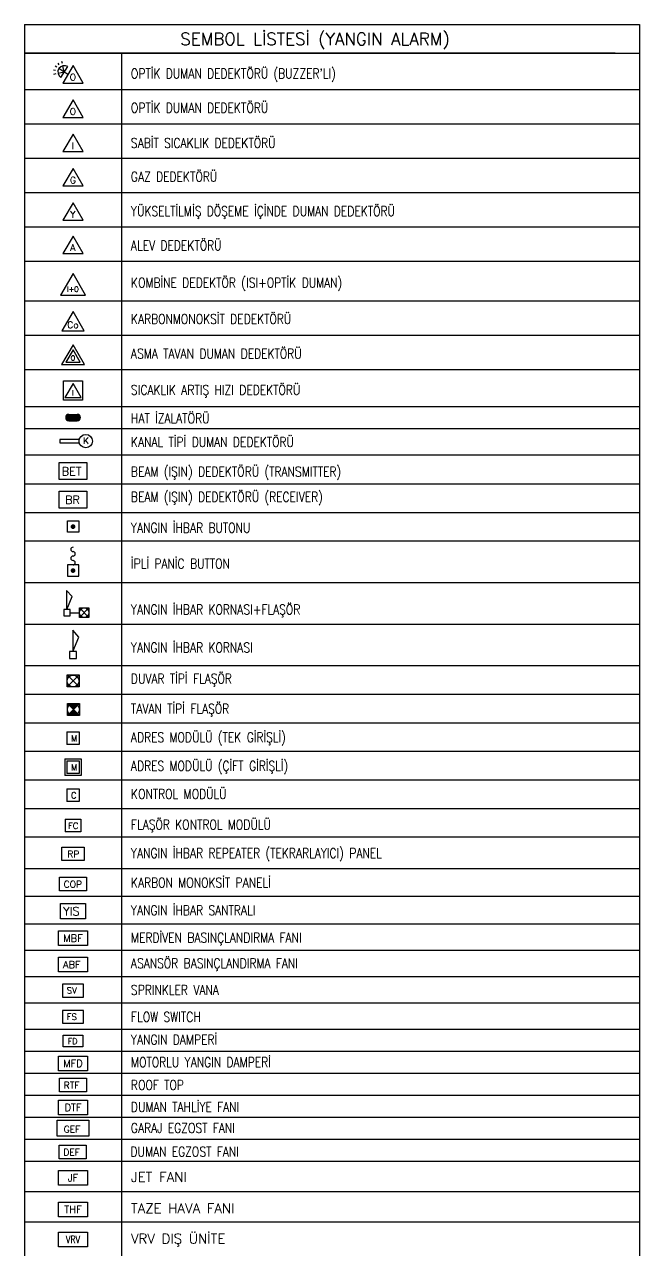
# Model space of a CAD drawing. Header units: metres. Extents: x -19121 to 152404, y -12107 to 29421.
# Drawn here: x -13294 to -10779, y 23747 to 28755 of the extents above; entities that cross this region are included whole.
import ezdxf
from ezdxf.enums import TextEntityAlignment as Align

# ---------------------------------------------------------------- set-up
doc = ezdxf.new("R2010")
doc.units = ezdxf.units.M
doc.header["$LTSCALE"] = 50
doc.header["$MEASUREMENT"] = 0
doc.linetypes.add('DASHDOT', pattern=[25.4, 12.7, -6.35, 0, -6.35])
for name, color, linetype, lineweight in [('E-ADRES MODÜLÜ (TEK GİRİŞLİ)', 7, 'Continuous', 30), ('E-ADRES MODÜLÜ (ÇİFT GİRİŞLİ)', 7, 'Continuous', 30), ('E-ALEV DEDEKTÖRÜ', 7, 'Continuous', 30), ('E-ASANSÖR BASINÇLANDIRMA FANI', 7, 'Continuous', 30), ('E-ASMA TAVAN DUMAN DEDEKTÖRÜ', 7, 'Continuous', 30), ('E-DUMAN EGZOST FANI', 7, 'Continuous', 30), ('E-DUMAN TAHLİYE FANI', 7, 'Continuous', 30), ('E-DUVAR TİPİ FLAŞÖR', 7, 'Continuous', 30), ('E-FLAŞÖR KONTROL MODÜLÜ', 7, 'Continuous', 30), ('E-FLOW SWITCH', 7, 'Continuous', 30), ('E-GARAJ EGZOST FANI', 7, 'Continuous', 30), ('E-GAZ DEDEKTÖRÜ', 7, 'Continuous', 30), ('E-HAT İZALATÖRÜ', 7, 'Continuous', 30), ('E-İPLİ PANİC BUTTON', 7, 'Continuous', 30), ('E-JET FAN', 7, 'Continuous', 30), ('E-KANAL TİPİ DUMAN DEDEKTÖRÜ', 7, 'Continuous', 30), ('E-KARBON MONOKSİT PANELİ', 7, 'Continuous', 30), ('E-KARBONMONOKSİT DEDEKTÖRÜ', 7, 'Continuous', 30), ('E-KOMBİNE DEDEKTÖR (ISI+OPTİK DUMAN)', 7, 'Continuous', 30), ('E-KONTROL MODÜLÜ', 7, 'Continuous', 30), ('E-MERDİVEN BASINÇLANDIRMA FANI', 7, 'Continuous', 30), ('E-MOTORLU YANGIN DAMPERİ', 7, 'Continuous', 30), ('E-OPTİK DUMAN DEDEKTÖRÜ', 7, 'Continuous', 30), ("E-OPTİK DUMAN DEDEKTÖRÜ (BUZZER'LI)", 7, 'Continuous', 30), ('E-SABİT SICAKLIK DEDEKTÖRÜ', 7, 'Continuous', 30), ('E-SICAKLIK ARTIŞ HIZI DEDEKTÖRÜ', 7, 'Continuous', 30), ('E-SPRINKLER VANA', 7, 'Continuous', 30), ('E-TAVAN TİPİ FLAŞÖR', 7, 'Continuous', 30), ('E-TAZE HAVA FANI', 7, 'Continuous', 30), ('E-VRV DIŞ ÜNİTE', 7, 'Continuous', 30), ('E-YANGIN', 7, 'Continuous', 30), ('E-YANGIN DAMPERİ', 7, 'Continuous', 30), ('E-YANGIN İHBAR BUTONU', 7, 'Continuous', 30), ('E-YANGIN İHBAR KORNASI', 7, 'Continuous', 30), ('E-YANGIN İHBAR KORNASI+FLAŞÖR', 7, 'Continuous', 30), ('E-YANGIN İHBAR REPEATER (TEKRARLAYICI) PANEL', 7, 'Continuous', 30), ('E-YANGIN İHBAR SANTRALI', 7, 'Continuous', 30), ('E-YAZI', 7, 'Continuous', 30), ('E-YÜKSELTİLMİŞ DÖŞEME İÇİNDE DUMAN DEDEKTÖRÜ', 7, 'Continuous', 30)]:
    doc.layers.add(name, color=color, linetype=linetype, lineweight=lineweight)
doc.styles.add('E-YAZI', font='txttw.shx', dxfattribs={"height": 200})
doc.styles.add('ROMANS8', font='Txttw.shx')

# ---------------------------------------------------------------- blocks, each defined once
blk = doc.blocks.new("100_OPTİK DUMAN DEDEKTÖRÜ (BUZZER'LI) 085")
at = {"layer": "E-OPTİK DUMAN DEDEKTÖRÜ (BUZZER'LI)", "color": 3}
for p, q in [((-3.55, 2.57), (-3.98, 2.64)), ((-3.29, 3.22), (-3.66, 3.45)), ((-2.81, 3.73), (-3.06, 4.08)), ((-1.03, 1.78), (-2.88, 2.96)), ((-2.17, 4.01), (-2.26, 4.44)), ((-1.78, 2.26), (-2.06, 3.54)), ((-3.53, 1.87), (-3.96, 1.77)), ((-1.78, 2.26), (-3.06, 1.97))]:
    blk.add_line(p, q, dxfattribs=at)
at = {"layer": "E-OPTİK DUMAN DEDEKTÖRÜ (BUZZER'LI)", "color": 4}
blk.add_line((-2.48, 1.15), (-1.07, 3.36), dxfattribs=at)
blk.add_lwpolyline([(2.06, 0), (0, 3.57), (-2.06, 0)], close=True, dxfattribs=at)
blk.add_arc((-1.78, 2.26), 1.31, 57.5754, 237.5754, dxfattribs=at)
at = {"layer": "E-OPTİK DUMAN DEDEKTÖRÜ (BUZZER'LI)", "color": 3, "style": 'E-YAZI'}
blk.add_text('O', height=1.36, dxfattribs=at).set_placement((-0.02, 1.2), align=Align.MIDDLE)
blk = doc.blocks.new('100_OPTİK DUMAN DEDEKTÖRÜ 085')
at = {"layer": 'E-OPTİK DUMAN DEDEKTÖRÜ', "color": 4}
blk.add_lwpolyline([(2.06, 0), (0, 3.57), (-2.06, 0)], close=True, dxfattribs=at)
at = {"layer": 'E-OPTİK DUMAN DEDEKTÖRÜ', "color": 3, "style": 'E-YAZI'}
blk.add_text('O', height=1.36, dxfattribs=at).set_placement((-0.02, 1.2), align=Align.MIDDLE)
blk = doc.blocks.new('100_SABİT SICAKLIK DEDEKTÖRÜ 085')
at = {"layer": 'E-SABİT SICAKLIK DEDEKTÖRÜ', "color": 4}
blk.add_lwpolyline([(2.06, 0), (0, 3.57), (-2.06, 0)], close=True, dxfattribs=at)
at = {"layer": 'E-SABİT SICAKLIK DEDEKTÖRÜ', "color": 3, "style": 'E-YAZI'}
blk.add_text('I', height=1.36, dxfattribs=at).set_placement((-0.02, 1.2), align=Align.MIDDLE)
blk = doc.blocks.new('100_GAZ DEDEKTÖRÜ 085')
at = {"layer": 'E-GAZ DEDEKTÖRÜ', "color": 4}
blk.add_lwpolyline([(2.06, 0), (0, 3.57), (-2.06, 0)], close=True, dxfattribs=at)
at = {"layer": 'E-GAZ DEDEKTÖRÜ', "color": 3, "style": 'E-YAZI'}
blk.add_text('G', height=1.36, dxfattribs=at).set_placement((-0.02, 1.2), align=Align.MIDDLE)
blk = doc.blocks.new('100_YÜKSELTİLMİŞ DÖŞEME İÇİNDE DUMAN DEDEKTÖRÜ 085')
at = {"layer": 'E-YÜKSELTİLMİŞ DÖŞEME İÇİNDE DUMAN DEDEKTÖRÜ', "color": 4}
blk.add_lwpolyline([(2.06, 0), (0, 3.57), (-2.06, 0)], close=True, dxfattribs=at)
at = {"layer": 'E-YÜKSELTİLMİŞ DÖŞEME İÇİNDE DUMAN DEDEKTÖRÜ', "color": 3, "style": 'E-YAZI'}
blk.add_text('Y', height=1.36, dxfattribs=at).set_placement((-0.02, 1.2), align=Align.MIDDLE)
blk = doc.blocks.new('100_KOMBİNE DEDEKTÖR (ISI+OPTİK DUMAN) 085')
at = {"layer": 'E-KOMBİNE DEDEKTÖR (ISI+OPTİK DUMAN)', "color": 4}
blk.add_lwpolyline([(2.55, 0), (0, 4.42), (-2.55, 0)], close=True, dxfattribs=at)
at = {"layer": 'E-KOMBİNE DEDEKTÖR (ISI+OPTİK DUMAN)', "color": 3, "style": 'E-YAZI', "width": 0.8}
blk.add_text('I+O', height=1.102, dxfattribs=at).set_placement((-0.02, 1.22), align=Align.MIDDLE)
blk = doc.blocks.new('100_KARBONMONOKSİT DEDEKTÖRÜ 085')
at = {"layer": 'E-KARBONMONOKSİT DEDEKTÖRÜ', "color": 4}
blk.add_lwpolyline([(2.26, 0), (0, 3.92), (-2.26, 0)], close=True, dxfattribs=at)
at = {"layer": 'E-KARBONMONOKSİT DEDEKTÖRÜ', "color": 3, "style": 'E-YAZI'}
blk.add_text('Co', height=1.36, dxfattribs=at).set_placement((-0.02, 1.2), align=Align.MIDDLE)
blk = doc.blocks.new('100_ASMA TAVAN DUMAN DEDEKTÖRÜ 085')
at = {"layer": 'E-ASMA TAVAN DUMAN DEDEKTÖRÜ', "color": 4}
blk.add_lwpolyline([(2.33, 0), (0, 4.04), (-2.33, 0)], close=True, dxfattribs=at)
at = {"layer": 'E-ASMA TAVAN DUMAN DEDEKTÖRÜ', "color": 3}
blk.add_lwpolyline([(1.48, 0.49), (0, 3.06), (-1.48, 0.49)], close=True, dxfattribs=at)
at = {"layer": 'E-ASMA TAVAN DUMAN DEDEKTÖRÜ', "color": 3, "style": 'E-YAZI'}
blk.add_text('O', height=0.979, dxfattribs=at).set_placement((-0.02, 1.35), align=Align.MIDDLE)
blk = doc.blocks.new('100_SICAKLIK ARTIŞ HIZI DEDEKTÖRÜ')
at = {"layer": 'E-SICAKLIK ARTIŞ HIZI DEDEKTÖRÜ', "color": 4}
for points in [[(-2.26, 4.64), (2.26, 4.64), (2.26, 0), (-2.26, 0)], [(1.94, 0.66), (0, 4.02), (-1.94, 0.66)]]:
    blk.add_lwpolyline(points, close=True, dxfattribs=at)
at = {"layer": 'E-SICAKLIK ARTIŞ HIZI DEDEKTÖRÜ', "color": 3, "style": 'E-YAZI'}
blk.add_text('I', height=1.28, dxfattribs=at).set_placement((-0.02, 1.79), align=Align.MIDDLE)
blk = doc.blocks.new('100_HAT İZALATÖRÜ')
at = {"layer": 'E-HAT İZALATÖRÜ', "color": 4}
for p, q in [((-1.01, 1.52), (-1.01, 0)), ((-1.01, 1.52), (1.01, 1.52)), ((-1.01, 0), (1.01, 0)), ((1.01, 1.52), (1.01, 0))]:
    blk.add_line(p, q, dxfattribs=at)
at = {"layer": 'E-HAT İZALATÖRÜ', "color": 4, "const_width": 0.758, "flags": 128}
for points in [[(-1.01, 1.14, 0.414214), (-1.39, 0.76, 0.414214), (-1.01, 0.38, 0.414214)], [(1.01, 1.14, -0.414214), (1.39, 0.76, -0.414214), (1.01, 0.38, -0.414214)]]:
    blk.add_lwpolyline(points, format="xyb", dxfattribs=at)
at = {"layer": 'E-HAT İZALATÖRÜ', "color": 4}
for centre, start, end in [((-1.01, 0.76), 90, 270), ((1.01, 0.76), 270, 90)]:
    blk.add_arc(centre, 0.758, start, end, dxfattribs=at)
blk.add_solid([(-1.01, 1.52), (1.01, 1.52), (-1.01, 0), (1.01, 0)], dxfattribs=at)
blk = doc.blocks.new('*U238')
at = {"layer": 'E-KANAL TİPİ DUMAN DEDEKTÖRÜ', "color": 4}
for p, q in [((-6.22, 0.42), (-6.22, -0.42)), ((-1.55, 0.42), (-6.22, 0.42)), ((-6.22, -0.42), (-1.55, -0.42))]:
    blk.add_line(p, q, dxfattribs=at)
blk.add_circle((0, 0), 1.61, dxfattribs=at)
at = {"layer": 'E-KANAL TİPİ DUMAN DEDEKTÖRÜ', "color": 3, "style": 'ROMANS8'}
blk.add_text('K', height=1.5, rotation=359.9592, dxfattribs=at).set_placement((0.06, 0.1), align=Align.MIDDLE)
blk = doc.blocks.new('100_SPRINKLER VANA')
at = {"layer": 'E-SPRINKLER VANA', "color": 4}
blk.add_lwpolyline([(-2.53, 0), (2.53, 0), (2.53, 3.05), (-2.53, 3.05)], close=True, dxfattribs=at)
at = {"layer": 'E-SPRINKLER VANA', "color": 3, "style": 'E-YAZI'}
blk.add_text('SV', height=1.505, dxfattribs=at).set_placement((-1.52, 0.82))
blk = doc.blocks.new('100_FLOW SWITCH')
at = {"layer": 'E-FLOW SWITCH', "color": 4}
blk.add_lwpolyline([(-2.53, 0), (2.53, 0), (2.53, 3.05), (-2.53, 3.05)], close=True, dxfattribs=at)
at = {"layer": 'E-FLOW SWITCH', "color": 3, "style": 'E-YAZI'}
blk.add_text('FS', height=1.505, dxfattribs=at).set_placement((-1.52, 0.82))
blk = doc.blocks.new('100_YANGIN DAMPERİ')
at = {"layer": 'E-YANGIN DAMPERİ', "color": 4}
blk.add_lwpolyline([(-2.35, 2.83), (2.35, 2.83), (2.35, 0), (-2.35, 0)], close=True, dxfattribs=at)
at = {"layer": 'E-YANGIN DAMPERİ', "color": 3, "style": 'E-YAZI'}
blk.add_text('FD', height=1.4, dxfattribs=at).set_placement((-1.28, 0.68))
blk = doc.blocks.new('BEAM (IŞIN) DEDEKTÖRÜ (TRANSMİTTER)')
at = {"layer": 'E-YANGIN', "color": 4}
blk.add_lwpolyline([(-33.6, 40.6), (33.6, 40.6), (33.6, 0), (-33.6, 0)], close=True, dxfattribs=at)
at = {"layer": 'E-YANGIN', "color": 3, "style": 'E-YAZI'}
blk.add_text('BET', height=20, dxfattribs=at).set_placement((-27.5, 9.7))
blk = doc.blocks.new('BEAM (IŞIN) DEDEKTÖR (RECİEVER)')
at = {"layer": 'E-YANGIN', "color": 4}
blk.add_lwpolyline([(-33.6, 40.6), (33.6, 40.6), (33.6, 0), (-33.6, 0)], close=True, dxfattribs=at)
at = {"layer": 'E-YANGIN', "color": 3, "style": 'E-YAZI'}
blk.add_text('BR', height=20, dxfattribs=at).set_placement((-19.1, 9.7))
blk = doc.blocks.new('100_YANGIN İHBAR BUTONU 085')
at = {"layer": 'E-YANGIN İHBAR BUTONU', "color": 4}
blk.add_lwpolyline([(-1.16, -1.16), (-1.16, 1.16), (1.16, 1.16), (1.16, -1.16)], close=True, dxfattribs=at)
at = {"layer": 'E-YANGIN İHBAR BUTONU', "color": 3, "const_width": 0.483}
blk.add_lwpolyline([(-0.24, 0, 1), (0.24, 0, 1)], format="xyb", close=True, dxfattribs=at)
blk = doc.blocks.new('100_İPLİ PANİC BUTTON')
at = {"layer": 'E-İPLİ PANİC BUTTON', "color": 4}
blk.add_lwpolyline([(1.36, 0), (1.36, 2.73), (-1.36, 2.73), (-1.36, 0)], close=True, dxfattribs=at)
at = {"layer": 'E-İPLİ PANİC BUTTON', "color": 3, "const_width": 0.569}
blk.add_lwpolyline([(0.28, 1.36, -1), (-0.28, 1.36, -1)], format="xyb", close=True, dxfattribs=at)
at = {"layer": 'E-İPLİ PANİC BUTTON', "color": 4}
for centre, start, end in [((0, 6.46), 90, 270), ((0, 5.4), 270, 90), ((0, 4.33), 90, 270), ((0, 3.26), 270, 90)]:
    blk.add_arc(centre, 0.533, start, end, dxfattribs=at)
blk = doc.blocks.new('100_YANGIN İHBAR KORNASI+FLAŞÖR 085')
at = {"layer": 'E-YANGIN İHBAR KORNASI+FLAŞÖR', "color": 4}
for p, q in [((0.56, 5.32), (0.56, 1.4)), ((1.69, 4.04), (0.56, 5.32)), ((0.58, 1.4), (1.69, 4.04)), ((-0.02, 1.4), (-0.02, 0.11)), ((1.27, 1.4), (-0.02, 1.4)), ((-0.02, 0.11), (1.27, 0.11)), ((1.27, 0.11), (1.27, 1.4)), ((1.27, 0.76), (3.17, 0.76)), ((3.17, 1.74), (5.13, -0.22))]:
    blk.add_line(p, q, dxfattribs=at)
blk.add_lwpolyline([(3.17, -0.22), (3.17, 1.74), (5.13, 1.74), (5.13, -0.22)], close=True, dxfattribs=at)
blk.add_lwpolyline([(5.13, 1.74), (3.17, -0.22)], dxfattribs=at)
blk.add_circle((4.15, 0.76), 0.979, dxfattribs=at)
blk = doc.blocks.new('100_YANGIN İHBAR KORNASI')
at = {"layer": 'E-YANGIN İHBAR KORNASI', "color": 4}
for p, q in [((-0.08, 6.8), (-0.08, 1.68)), ((1.4, 5.14), (-0.08, 6.8)), ((-0.05, 1.68), (1.4, 5.14)), ((-0.84, 1.68), (-0.84, 0)), ((0.84, 1.68), (-0.84, 1.68)), ((-0.84, 0), (0.84, 0)), ((0.84, 0), (0.84, 1.68))]:
    blk.add_line(p, q, dxfattribs=at)
blk = doc.blocks.new('100_DUVAR TİPİ FLAŞÖR 085')
at = {"layer": 'E-DUVAR TİPİ FLAŞÖR', "color": 4}
blk.add_line((-1.22, 2.45), (1.22, 0), dxfattribs=at)
blk.add_lwpolyline([(-1.22, 0), (-1.22, 2.45), (1.22, 2.45), (1.22, 0)], close=True, dxfattribs=at)
blk.add_lwpolyline([(1.22, 2.45), (-1.22, 0)], dxfattribs=at)
blk.add_circle((0, 1.22), 1.22, dxfattribs=at)
blk = doc.blocks.new('100_TAVAN TİPİ FLAŞÖR 085')
at = {"layer": 'E-TAVAN TİPİ FLAŞÖR', "color": 4}
blk.add_line((-1.224, 0), (1.224, 2.448), dxfattribs=at)
blk.add_lwpolyline([(1.224, 0), (-1.224, 0), (-1.224, 2.448), (1.224, 2.448)], close=True, dxfattribs=at)
blk.add_lwpolyline([(-1.224, 2.448), (1.224, 0)], dxfattribs=at)
blk.add_circle((0, 1.224), 1.224, dxfattribs=at)
for points in [[(0, 1.224), (-1.224, 2.448), (1.224, 2.448)], [(-1.224, 0), (0, 1.224), (1.224, 0)]]:
    blk.add_solid(points, dxfattribs=at)
blk = doc.blocks.new('100_ADRES MODÜLÜ (TEK GİRİŞLİ) 085')
at = {"layer": 'E-ADRES MODÜLÜ (TEK GİRİŞLİ)', "color": 4}
for p, q in [((-1.27, 2.59), (1.27, 2.59)), ((-1.27, 2.59), (-1.27, 0)), ((1.27, 2.59), (1.27, 0)), ((1.27, 0), (-1.27, 0))]:
    blk.add_line(p, q, dxfattribs=at)
at = {"layer": 'E-ADRES MODÜLÜ (TEK GİRİŞLİ)', "color": 3, "style": 'E-YAZI'}
blk.add_text('M', height=1.27, dxfattribs=at).set_placement((-0.42, 0.62))
blk = doc.blocks.new('100_ADRES MODÜLÜ (ÇİFT GİRİŞLİ)')
at = {"layer": 'E-ADRES MODÜLÜ (ÇİFT GİRİŞLİ)', "color": 4}
for p, q in [((-1.99, 4.03), (1.99, 4.03)), ((-1.99, 4.03), (-1.99, 0)), ((1.99, 4.03), (1.99, 0)), ((1.99, 0), (-1.99, 0))]:
    blk.add_line(p, q, dxfattribs=at)
at = {"layer": 'E-ADRES MODÜLÜ (ÇİFT GİRİŞLİ)', "color": 3}
for p, q in [((-1.5, 3.54), (1.5, 3.54)), ((-1.5, 3.54), (-1.5, 0.5)), ((1.5, 3.54), (1.5, 0.5)), ((1.5, 0.5), (-1.5, 0.5))]:
    blk.add_line(p, q, dxfattribs=at)
at = {"layer": 'E-ADRES MODÜLÜ (ÇİFT GİRİŞLİ)', "color": 3, "style": 'E-YAZI'}
blk.add_text('M', height=1.5, dxfattribs=at).set_placement((-0.49, 1.22))
blk = doc.blocks.new('100_KONTROL MODÜLÜ 085')
at = {"layer": 'E-KONTROL MODÜLÜ', "color": 4}
for p, q in [((-1.27, 2.59), (1.27, 2.59)), ((-1.27, 2.59), (-1.27, 0)), ((1.27, 2.59), (1.27, 0)), ((1.27, 0), (-1.27, 0))]:
    blk.add_line(p, q, dxfattribs=at)
at = {"layer": 'E-KONTROL MODÜLÜ', "color": 3, "style": 'E-YAZI'}
blk.add_text('C', height=1.27, dxfattribs=at).set_placement((-0.42, 0.62))
blk = doc.blocks.new('100_FLAŞÖR KONTROL MODÜLÜ')
at = {"layer": 'E-FLAŞÖR KONTROL MODÜLÜ', "color": 4}
for p, q in [((-1.63, 2.59), (1.63, 2.59)), ((-1.63, 2.59), (-1.63, 0)), ((1.63, 2.59), (1.63, 0)), ((1.63, 0), (-1.63, 0))]:
    blk.add_line(p, q, dxfattribs=at)
at = {"layer": 'E-FLAŞÖR KONTROL MODÜLÜ', "color": 3, "style": 'E-YAZI'}
blk.add_text('FC', height=1.275, dxfattribs=at).set_placement((-1.03, 0.62))
blk = doc.blocks.new('100_YANGIN İHBAR REPEATER (TEKRARLAYICI) PANEL')
at = {"layer": 'E-YANGIN İHBAR REPEATER (TEKRARLAYICI) PANEL', "color": 4}
blk.add_lwpolyline([(-2.69, 3.25), (2.69, 3.25), (2.69, 0), (-2.69, 0)], close=True, dxfattribs=at)
at = {"layer": 'E-YANGIN İHBAR REPEATER (TEKRARLAYICI) PANEL', "color": 3, "style": 'E-YAZI'}
blk.add_text('RP', height=1.6, dxfattribs=at).set_placement((-1.34, 0.77))
blk = doc.blocks.new('100_KARBON MONOKSİT PANELİ')
at = {"layer": 'E-KARBON MONOKSİT PANELİ', "color": 4}
blk.add_lwpolyline([(-3.22, 0), (-3.22, 3.25), (3.22, 3.25), (3.22, 0)], close=True, dxfattribs=at)
at = {"layer": 'E-KARBON MONOKSİT PANELİ', "color": 3, "style": 'E-YAZI'}
blk.add_text('COP', height=1.6, dxfattribs=at).set_placement((-2.23, 0.77))
blk = doc.blocks.new('100_YANGIN İHBAR SANTRALI')
at = {"layer": 'E-YANGIN İHBAR SANTRALI', "color": 4}
blk.add_lwpolyline([(-3.01, 3.64), (3.01, 3.64), (3.01, 0), (-3.01, 0)], close=True, dxfattribs=at)
at = {"layer": 'E-YANGIN İHBAR SANTRALI', "color": 3, "style": 'E-YAZI'}
blk.add_text('YIS', height=2, dxfattribs=at).set_placement((-2.37, 0.81))
blk = doc.blocks.new('100_MERDİVEN BASINÇLANDIRMA FANI')
at = {"layer": 'E-MERDİVEN BASINÇLANDIRMA FANI', "color": 4}
blk.add_lwpolyline([(-3.22, 0), (-3.22, 3.25), (3.22, 3.25), (3.22, 0)], close=True, dxfattribs=at)
at = {"layer": 'E-MERDİVEN BASINÇLANDIRMA FANI', "color": 3, "style": 'E-YAZI'}
blk.add_text('MBF', height=1.6, dxfattribs=at).set_placement((0, 1.62), align=Align.MIDDLE_CENTER)
blk = doc.blocks.new('E-ROOF TOP')
at = {"layer": 'E-DUMAN TAHLİYE FANI', "color": 4}
blk.add_lwpolyline([(-32.2, 0), (-32.2, 32.5), (32.2, 32.5), (32.2, 0)], close=True, dxfattribs=at)
at = {"layer": 'E-DUMAN TAHLİYE FANI', "color": 3, "style": 'E-YAZI'}
blk.add_text('RTF', height=16, dxfattribs=at).set_placement((-22.3, 7.7))
blk = doc.blocks.new('100_ASANSÖR BASINÇLANDIRMA FANI')
at = {"layer": 'E-ASANSÖR BASINÇLANDIRMA FANI', "color": 4}
blk.add_lwpolyline([(-2.9, 0), (-2.9, 2.92), (2.9, 2.92), (2.9, 0)], close=True, dxfattribs=at)
at = {"layer": 'E-ASANSÖR BASINÇLANDIRMA FANI', "color": 3, "style": 'E-YAZI'}
blk.add_text('ABF', height=1.44, dxfattribs=at).set_placement((-2, 0.7))
blk = doc.blocks.new('A$C4053522B')
at = {"layer": 'E-TAZE HAVA FANI', "color": 4}
blk.add_lwpolyline([(-35, 0), (-35, 35.3), (35, 35.3), (35, 0)], close=True, dxfattribs=at)
at = {"layer": 'E-TAZE HAVA FANI', "color": 3, "style": 'E-YAZI'}
blk.add_text('THF', height=17.38, dxfattribs=at).set_placement((0, 17.6), align=Align.MIDDLE_CENTER)
blk = doc.blocks.new('A$C32AC39E3')
at = {"layer": 'E-DUMAN TAHLİYE FANI', "color": 4}
blk.add_lwpolyline([(-35, 0), (-35, 35.3), (35, 35.3), (35, 0)], close=True, dxfattribs=at)
at = {"layer": 'E-DUMAN TAHLİYE FANI', "color": 3, "style": 'E-YAZI'}
blk.add_text('DTF', height=17.38, dxfattribs=at).set_placement((0, 17.6), align=Align.MIDDLE_CENTER)
blk = doc.blocks.new('A$C47E2680B')
at = {"layer": 'E-VRV DIŞ ÜNİTE', "color": 4}
blk.add_lwpolyline([(-35, 0), (-35, 35.3), (35, 35.3), (35, 0)], close=True, dxfattribs=at)
at = {"layer": 'E-VRV DIŞ ÜNİTE', "color": 3, "style": 'E-YAZI', "width": 0.8}
blk.add_text('VRV', height=17.38, dxfattribs=at).set_placement((0, 17.6), align=Align.MIDDLE_CENTER)
blk = doc.blocks.new('A$C023E13E7')
at = {"layer": 'E-JET FAN', "color": 4}
blk.add_lwpolyline([(-35, 0), (-35, 35.3), (35, 35.3), (35, 0)], close=True, dxfattribs=at)
at = {"layer": 'E-JET FAN', "color": 3, "style": 'E-YAZI'}
blk.add_text('JF', height=17.38, dxfattribs=at).set_placement((0, 17.6), align=Align.MIDDLE_CENTER)
blk = doc.blocks.new('A$C273B43C7')
at = {"layer": 'E-MOTORLU YANGIN DAMPERİ', "color": 4}
blk.add_lwpolyline([(-35, 0), (-35, 35.3), (35, 35.3), (35, 0)], close=True, dxfattribs=at)
at = {"layer": 'E-MOTORLU YANGIN DAMPERİ', "color": 3, "style": 'E-YAZI'}
blk.add_text('MFD', height=17.38, dxfattribs=at).set_placement((0, 17.6), align=Align.MIDDLE_CENTER)
blk = doc.blocks.new('100_DUMAN EGZOST FANI 1')
at = {"layer": 'E-DUMAN EGZOST FANI', "color": 4}
blk.add_lwpolyline([(-3.22, 0), (-3.22, 3.25), (3.22, 3.25), (3.22, 0)], close=True, dxfattribs=at)
at = {"layer": 'E-DUMAN EGZOST FANI', "color": 3, "style": 'E-YAZI'}
blk.add_text('DEF', height=1.6, dxfattribs=at).set_placement((-2.23, 0.77))
blk = doc.blocks.new('10_ALEV DEDEKTÖRÜ')
at = {"layer": 'E-ALEV DEDEKTÖRÜ', "color": 4}
blk.add_lwpolyline([(41.2, -35.7), (0, 35.7), (-41.2, -35.7)], close=True, dxfattribs=at)
at = {"layer": 'E-ALEV DEDEKTÖRÜ', "color": 3, "style": 'E-YAZI'}
blk.add_text('A', height=27.2, dxfattribs=at).set_placement((-0.4, -11.6), align=Align.MIDDLE)

msp = doc.modelspace()

# ---------------------------------------------------------------- linework, layer by layer
at = {"layer": 'E-GARAJ EGZOST FANI', "color": 4}
msp.add_lwpolyline([(-13159.99, 24209.93), (-13159.99, 24274.84), (-13031.13, 24274.84), (-13031.13, 24209.93)], close=True, dxfattribs=at)
at = {"layer": 'E-YAZI', "color": 4}
for p, q in [((-13293.97, 28755.01), (-13293.97, 21612.48)), ((-13293.97, 28755.01), (-10779.37, 28755.01)), ((-10779.37, 28755.01), (-10779.37, 21612.48)), ((-13293.97, 28637.19), (-10779.37, 28637.19)), ((-10878.33, 28637.19), (-13293.97, 28637.19))]:
    msp.add_line(p, q, dxfattribs=at)
at = {"layer": 'E-YAZI', "color": 7}
for p, q in [((-13293.97, 28637.19), (-10779.37, 28637.19)), ((-12897.14, 28637.19), (-12897.14, 21612.48)), ((-10779.37, 28487.36), (-13293.97, 28487.36)), ((-10779.37, 28347.15), (-13293.97, 28347.15)), ((-10779.37, 28206.93), (-13293.97, 28206.93)), ((-10779.37, 28066.71), (-13293.97, 28066.71)), ((-10779.37, 27926.5), (-13293.97, 27926.5)), ((-10779.37, 27786.28), (-13293.97, 27786.28)), ((-10779.37, 27623.38), (-13293.97, 27623.38)), ((-10779.37, 27483.16), (-13293.97, 27483.16)), ((-10779.37, 27343.72), (-13293.97, 27343.72)), ((-10779.37, 27191.2), (-13293.97, 27191.2)), ((-10779.37, 27101.24), (-13293.97, 27101.24)), ((-10779.37, 26993.75), (-13293.97, 26993.75))]:
    msp.add_line(p, q, dxfattribs=at)
at = {"layer": 'E-YAZI', "color": 7, "linetype": 'Continuous'}
for p, q in [((-13293.97, 26877.03), (-10779.37, 26877.03)), ((-13293.97, 26760.31), (-10779.37, 26760.31)), ((-13293.97, 26643.6), (-10779.37, 26643.6)), ((-13293.97, 26473.6), (-10779.37, 26473.6)), ((-13293.97, 26303.6), (-10779.37, 26303.6)), ((-13293.97, 26133.6), (-10779.37, 26133.6)), ((-13293.97, 26016.88), (-10779.37, 26016.88)), ((-13293.97, 25900.16), (-10779.37, 25900.16)), ((-13293.97, 25783.44), (-10779.37, 25783.44)), ((-13293.97, 25666.72), (-10779.37, 25666.72)), ((-13293.97, 25550.01), (-10779.37, 25550.01)), ((-13293.97, 25433.29), (-10779.37, 25433.29)), ((-13293.97, 25304.3), (-10779.37, 25304.3)), ((-13293.97, 25191.6), (-10779.37, 25191.6)), ((-13293.97, 25078.53), (-10779.37, 25078.53)), ((-13293.97, 24970.89), (-10779.37, 24970.89)), ((-13293.97, 24863.25), (-10779.37, 24863.25)), ((-13293.97, 24755.6), (-10779.37, 24755.6)), ((-13293.97, 24647.96), (-10779.37, 24647.96)), ((-13293.97, 24557.83), (-10779.37, 24557.83)), ((-13293.97, 24467.71), (-10779.37, 24467.71)), ((-13293.97, 24377.58), (-10779.37, 24377.58)), ((-13293.97, 24287.45), (-10779.37, 24287.45)), ((-13293.97, 24197.32), (-10779.37, 24197.32)), ((-13293.97, 24107.19), (-10779.37, 24107.19)), ((-13293.97, 23983.19), (-10779.37, 23983.19)), ((-13293.97, 23859.19), (-10779.37, 23859.19))]:
    msp.add_line(p, q, dxfattribs=at)

# ---------------------------------------------------------------- block references
at = {"layer": 'E-ADRES MODÜLÜ (TEK GİRİŞLİ)', "xscale": 20, "yscale": 20, "zscale": 20}
msp.add_blockref('100_ADRES MODÜLÜ (TEK GİRİŞLİ) 085', (-13095.56, 25811.37), dxfattribs=at)
at = {"layer": 'E-ADRES MODÜLÜ (ÇİFT GİRİŞLİ)', "xscale": 17, "yscale": 17, "zscale": 17}
msp.add_blockref('100_ADRES MODÜLÜ (ÇİFT GİRİŞLİ)', (-13095.56, 25684.73), dxfattribs=at)
at = {"layer": 'E-ALEV DEDEKTÖRÜ', "color": 4, "linetype": 'DASHDOT'}
msp.add_blockref('10_ALEV DEDEKTÖRÜ', (-13095.63, 27854.33), dxfattribs=at)
at = {"layer": 'E-ASANSÖR BASINÇLANDIRMA FANI', "xscale": 20.52184110231603, "yscale": 20.52184110231603, "zscale": 20.52184110231603}
msp.add_blockref('100_ASANSÖR BASINÇLANDIRMA FANI', (-13095.56, 24881.81), dxfattribs=at)
at = {"layer": 'E-ASMA TAVAN DUMAN DEDEKTÖRÜ', "xscale": 20, "yscale": 20, "zscale": 20}
msp.add_blockref('100_ASMA TAVAN DUMAN DEDEKTÖRÜ 085', (-13095.56, 27364.29), dxfattribs=at)
at = {"layer": 'E-DUMAN EGZOST FANI', "xscale": 17, "yscale": 17, "zscale": 17}
msp.add_blockref('100_DUMAN EGZOST FANI 1', (-13097.15, 24117.35), dxfattribs=at)
at = {"layer": 'E-DUMAN TAHLİYE FANI', "color": 6, "xscale": 1.7, "yscale": 1.7, "zscale": 1.7}
msp.add_blockref('E-ROOF TOP', (-13095.56, 24391.56), dxfattribs=at)
at = {"layer": 'E-DUMAN TAHLİYE FANI', "color": 1, "linetype": 'Continuous', "ltscale": 100, "xscale": 1.7, "yscale": 1.7, "zscale": 1.7}
msp.add_blockref('A$C32AC39E3', (-13095.56, 24297.25), dxfattribs=at)
at = {"layer": 'E-DUVAR TİPİ FLAŞÖR', "xscale": 20, "yscale": 20, "zscale": 20}
msp.add_blockref('100_DUVAR TİPİ FLAŞÖR 085', (-13095.52, 26046.44), dxfattribs=at)
at = {"layer": 'E-FLAŞÖR KONTROL MODÜLÜ', "xscale": 20, "yscale": 20, "zscale": 20}
msp.add_blockref('100_FLAŞÖR KONTROL MODÜLÜ', (-13095.56, 25453.7), dxfattribs=at)
at = {"layer": 'E-FLOW SWITCH', "xscale": 17, "yscale": 17, "zscale": 17}
msp.add_blockref('100_FLOW SWITCH', (-13095.56, 24671.24), dxfattribs=at)
at = {"layer": 'E-GAZ DEDEKTÖRÜ', "xscale": 20, "yscale": 20, "zscale": 20}
msp.add_blockref('100_GAZ DEDEKTÖRÜ 085', (-13095.56, 28094.87), dxfattribs=at)
at = {"layer": 'E-HAT İZALATÖRÜ', "xscale": 17, "yscale": 17, "zscale": 17}
msp.add_blockref('100_HAT İZALATÖRÜ', (-13095.56, 27135.08), dxfattribs=at)
at = {"layer": 'E-İPLİ PANİC BUTTON', "xscale": 17, "yscale": 17, "zscale": 17}
msp.add_blockref('100_İPLİ PANİC BUTTON', (-13095.56, 26499.08), dxfattribs=at)
at = {"layer": 'E-JET FAN', "linetype": 'Continuous', "ltscale": 100, "xscale": 1.7, "yscale": 1.7, "zscale": 1.7}
msp.add_blockref('A$C023E13E7', (-13095.56, 24009.93), dxfattribs=at)
at = {"layer": 'E-KANAL TİPİ DUMAN DEDEKTÖRÜ', "xscale": 17, "yscale": 17, "zscale": 17}
msp.add_blockref('*U238', (-13043.53, 27051.74), dxfattribs=at)
at = {"layer": 'E-KARBON MONOKSİT PANELİ', "xscale": 17, "yscale": 17, "zscale": 17}
msp.add_blockref('100_KARBON MONOKSİT PANELİ', (-13095.56, 25212.96), dxfattribs=at)
at = {"layer": 'E-KARBONMONOKSİT DEDEKTÖRÜ', "color": 4, "xscale": 20, "yscale": 20, "zscale": 20}
msp.add_blockref('100_KARBONMONOKSİT DEDEKTÖRÜ 085', (-13095.56, 27502.93), dxfattribs=at)
at = {"layer": 'E-KOMBİNE DEDEKTÖR (ISI+OPTİK DUMAN)', "xscale": 20, "yscale": 20, "zscale": 20}
msp.add_blockref('100_KOMBİNE DEDEKTÖR (ISI+OPTİK DUMAN) 085', (-13095.56, 27648.57), dxfattribs=at)
at = {"layer": 'E-KONTROL MODÜLÜ', "xscale": 20, "yscale": 20, "zscale": 20}
msp.add_blockref('100_KONTROL MODÜLÜ 085', (-13095.56, 25577.94), dxfattribs=at)
at = {"layer": 'E-MERDİVEN BASINÇLANDIRMA FANI', "xscale": 18.46965699208443, "yscale": 18.46965699208443, "zscale": 18.46965699208443}
msp.add_blockref('100_MERDİVEN BASINÇLANDIRMA FANI', (-13095.56, 24989.45), dxfattribs=at)
at = {"layer": 'E-MOTORLU YANGIN DAMPERİ', "linetype": 'Continuous', "ltscale": 100, "xscale": 1.7, "yscale": 1.7, "zscale": 1.7}
msp.add_blockref('A$C273B43C7', (-13095.56, 24477.51), dxfattribs=at)
at = {"layer": 'E-OPTİK DUMAN DEDEKTÖRÜ', "xscale": 20, "yscale": 20, "zscale": 20}
msp.add_blockref('100_OPTİK DUMAN DEDEKTÖRÜ 085', (-13095.56, 28375.31), dxfattribs=at)
at = {"layer": "E-OPTİK DUMAN DEDEKTÖRÜ (BUZZER'LI)", "xscale": 20, "yscale": 20, "zscale": 20}
msp.add_blockref("100_OPTİK DUMAN DEDEKTÖRÜ (BUZZER'LI) 085", (-13095.56, 28515.52), dxfattribs=at)
at = {"layer": 'E-SABİT SICAKLIK DEDEKTÖRÜ', "xscale": 20, "yscale": 20, "zscale": 20}
msp.add_blockref('100_SABİT SICAKLIK DEDEKTÖRÜ 085', (-13095.56, 28235.09), dxfattribs=at)
at = {"layer": 'E-SICAKLIK ARTIŞ HIZI DEDEKTÖRÜ', "xscale": 17, "yscale": 17, "zscale": 17}
msp.add_blockref('100_SICAKLIK ARTIŞ HIZI DEDEKTÖRÜ', (-13095.56, 27218.75), dxfattribs=at)
at = {"layer": 'E-SPRINKLER VANA', "xscale": 17, "yscale": 17, "zscale": 17}
msp.add_blockref('100_SPRINKLER VANA', (-13095.56, 24778.89), dxfattribs=at)
at = {"layer": 'E-TAVAN TİPİ FLAŞÖR', "xscale": 20, "yscale": 20, "zscale": 20}
msp.add_blockref('100_TAVAN TİPİ FLAŞÖR 085', (-13094.14, 25929.72), dxfattribs=at)
at = {"layer": 'E-TAZE HAVA FANI', "color": 1, "linetype": 'Continuous', "ltscale": 100, "xscale": 1.7, "yscale": 1.7, "zscale": 1.7}
msp.add_blockref('A$C4053522B', (-13095.56, 23880.62), dxfattribs=at)
at = {"layer": 'E-VRV DIŞ ÜNİTE', "color": 1, "linetype": 'Continuous', "ltscale": 100, "xscale": 1.7, "yscale": 1.7, "zscale": 1.7}
msp.add_blockref('A$C47E2680B', (-13095.56, 23757.88), dxfattribs=at)
at = {"layer": 'E-YANGIN', "xscale": 1.7, "yscale": 1.7, "zscale": 1.7}
for name, p in [('BEAM (IŞIN) DEDEKTÖRÜ (TRANSMİTTER)', (-13095.56, 26894.82)), ('BEAM (IŞIN) DEDEKTÖR (RECİEVER)', (-13095.56, 26778.1))]:
    msp.add_blockref(name, p, dxfattribs=at)
at = {"layer": 'E-YANGIN DAMPERİ', "xscale": 17, "yscale": 17, "zscale": 17}
msp.add_blockref('100_YANGIN DAMPERİ', (-13095.56, 24574.58), dxfattribs=at)
at = {"layer": 'E-YANGIN İHBAR BUTONU', "xscale": 20, "yscale": 20, "zscale": 20}
msp.add_blockref('100_YANGIN İHBAR BUTONU 085', (-13095.56, 26701.95), dxfattribs=at)
at = {"layer": 'E-YANGIN İHBAR KORNASI', "xscale": 17, "yscale": 17, "zscale": 17}
msp.add_blockref('100_YANGIN İHBAR KORNASI', (-13095.56, 26163.14), dxfattribs=at)
at = {"layer": 'E-YANGIN İHBAR KORNASI+FLAŞÖR', "xscale": 20, "yscale": 20, "zscale": 20}
msp.add_blockref('100_YANGIN İHBAR KORNASI+FLAŞÖR 085', (-13133.08, 26334.94), dxfattribs=at)
at = {"layer": 'E-YANGIN İHBAR REPEATER (TEKRARLAYICI) PANEL', "xscale": 17, "yscale": 17, "zscale": 17}
msp.add_blockref('100_YANGIN İHBAR REPEATER (TEKRARLAYICI) PANEL', (-13095.56, 25336.34), dxfattribs=at)
at = {"layer": 'E-YANGIN İHBAR SANTRALI', "xscale": 17, "yscale": 17, "zscale": 17}
msp.add_blockref('100_YANGIN İHBAR SANTRALI', (-13095.56, 25098.71), dxfattribs=at)
at = {"layer": 'E-YÜKSELTİLMİŞ DÖŞEME İÇİNDE DUMAN DEDEKTÖRÜ', "xscale": 20, "yscale": 20, "zscale": 20}
msp.add_blockref('100_YÜKSELTİLMİŞ DÖŞEME İÇİNDE DUMAN DEDEKTÖRÜ 085', (-13095.56, 27954.66), dxfattribs=at)

# ---------------------------------------------------------------- texts
at = {"layer": 'E-GARAJ EGZOST FANI', "color": 3, "style": 'E-YAZI'}
msp.add_text('GEF', height=27.2, dxfattribs=at).set_placement((-13133.39, 24224.33))
at = {"layer": 'E-YAZI', "color": 4, "style": 'E-YAZI'}
msp.add_text('SEMBOL LİSTESİ (YANGIN ALARM)', height=50, dxfattribs=at).set_placement((-12106.22, 28696.1), align=Align.MIDDLE_CENTER)
at = {"layer": 'E-YAZI', "color": 3, "style": 'E-YAZI', "width": 0.8}
for s, p in [("OPTİK DUMAN DEDEKTÖRÜ (BUZZER'LI)", (-12858.67, 28534.55)), ('OPTİK DUMAN DEDEKTÖRÜ', (-12858.67, 28394.33)), ('SABİT SICAKLIK DEDEKTÖRÜ', (-12858.67, 28250.57)), ('GAZ DEDEKTÖRÜ', (-12858.67, 28112.62)), ('YÜKSELTİLMİŞ DÖŞEME İÇİNDE DUMAN DEDEKTÖRÜ', (-12858.67, 27971.76)), ('ALEV DEDEKTÖRÜ', (-12858.67, 27831.55)), ('KOMBİNE DEDEKTÖR (ISI+OPTİK DUMAN)', (-12858.67, 27679.21)), ('KARBONMONOKSİT DEDEKTÖRÜ', (-12858.67, 27530.92)), ('ASMA TAVAN DUMAN DEDEKTÖRÜ', (-12858.67, 27389.56)), ('SICAKLIK ARTIŞ HIZI DEDEKTÖRÜ', (-12858.67, 27241.05)), ('HAT İZALATÖRÜ', (-12858.67, 27124.7)), ('KANAL TİPİ DUMAN DEDEKTÖRÜ', (-12858.67, 27027.98)), ('BEAM (IŞIN) DEDEKTÖRÜ (TRANSMITTER)', (-12858.67, 26906.71)), ('BEAM (IŞIN) DEDEKTÖRÜ (RECEIVER)', (-12858.67, 26803.65)), ('YANGIN İHBAR BUTONU', (-12858.67, 26677.25)), ('İPLİ PANİC BUTTON', (-12858.67, 26530.56)), ('YANGIN İHBAR KORNASI+FLAŞÖR', (-12858.67, 26343.02)), ('YANGIN İHBAR KORNASI', (-12858.67, 26187.62)), ('DUVAR TİPİ FLAŞÖR', (-12858.67, 26060.5)), ('TAVAN TİPİ FLAŞÖR', (-12858.67, 25937.34)), ('ADRES MODÜLÜ (TEK GİRİŞLİ)', (-12858.67, 25820.63)), ('ADRES MODÜLÜ (ÇİFT GİRİŞLİ)', (-12858.67, 25703.91)), ('KONTROL MODÜLÜ', (-12858.67, 25589.2)), ('FLAŞÖR KONTROL MODÜLÜ', (-12858.67, 25463.75)), ('YANGIN İHBAR REPEATER (TEKRARLAYICI) PANEL', (-12858.67, 25347.04)), ('KARBON MONOKSİT PANELİ', (-12858.67, 25226.36)), ('YANGIN İHBAR SANTRALI', (-12858.67, 25113.3)), ('MERDİVEN BASINÇLANDIRMA FANI', (-12858.67, 25001.73)), ('ASANSÖR BASINÇLANDIRMA FANI', (-12858.67, 24896.85)), ('SPRINKLER VANA', (-12858.67, 24787.84)), ('FLOW SWITCH', (-12858.67, 24677.68)), ('YANGIN DAMPERİ', (-12858.67, 24584.42)), ('MOTORLU YANGIN DAMPERİ', (-12858.67, 24492.35)), ('ROOF TOP', (-12858.67, 24399.18)), ('DUMAN TAHLİYE FANI', (-12858.67, 24309.05)), ('GARAJ EGZOST FANI', (-12858.67, 24223.33)), ('DUMAN EGZOST FANI', (-12860.27, 24126.35))]:
    msp.add_text(s, height=40, dxfattribs=at).set_placement(p)
at = {"layer": 'E-YAZI', "color": 3, "style": 'E-YAZI'}
for s, p in [('JET FANI', (-12858.67, 24022.63)), ('TAZE HAVA FANI', (-12858.67, 23894.79)), ('VRV DIŞ ÜNİTE', (-12858.67, 23770.79))]:
    msp.add_text(s, height=40, dxfattribs=at).set_placement(p)

doc.saveas('drawing.dxf')
